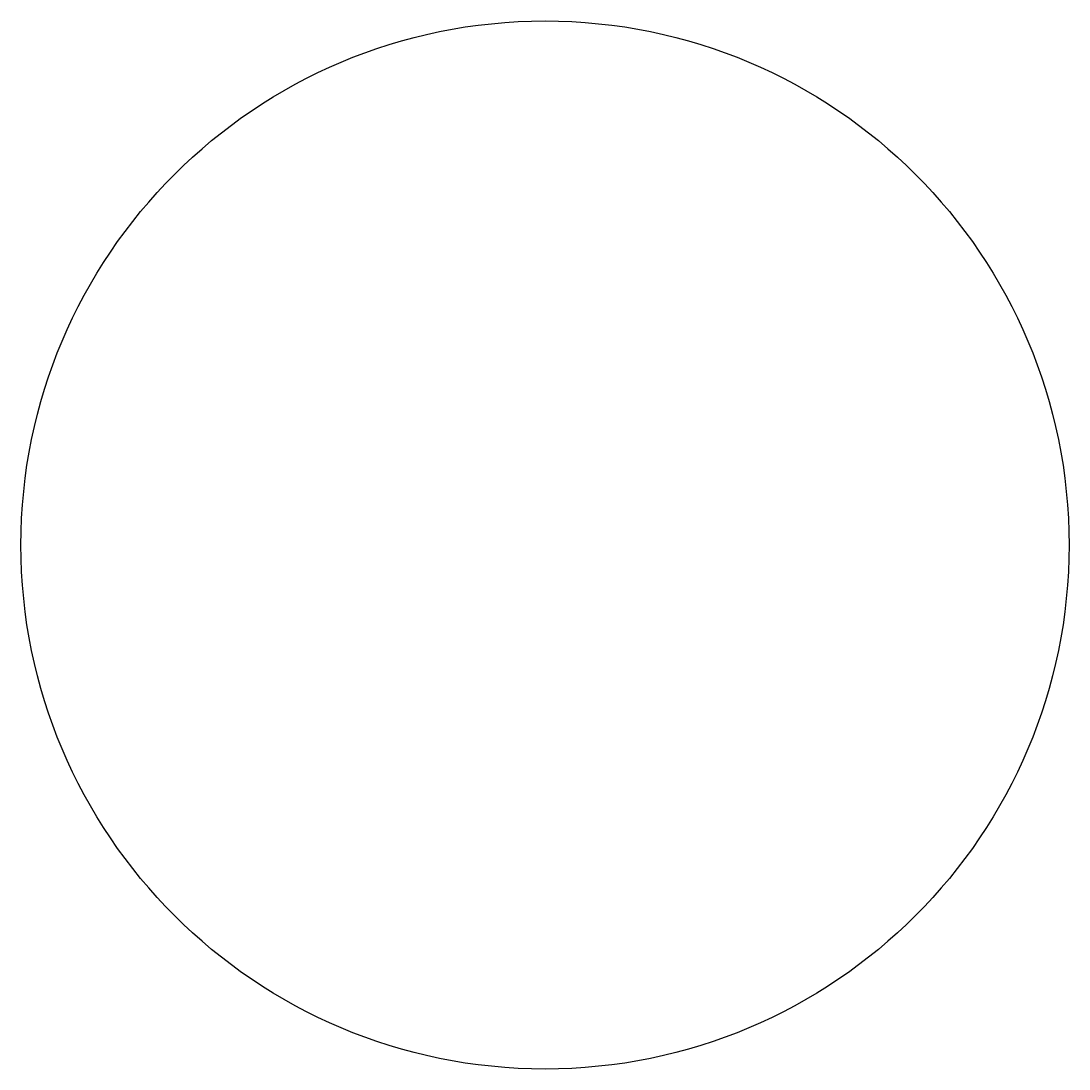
# Model space of a CAD drawing. Header units: millimetres. Extents: x 175 to 425, y 375 to 625.
import ezdxf

# ---------------------------------------------------------------- set-up
doc = ezdxf.new("R2010")
doc.units = ezdxf.units.MM

msp = doc.modelspace()

# ---------------------------------------------------------------- linework, layer by layer
at = {"color": 7, "linetype": 'Continuous', "lineweight": 25}
msp.add_circle((300, 500), 125, dxfattribs=at)

doc.saveas('drawing.dxf')
